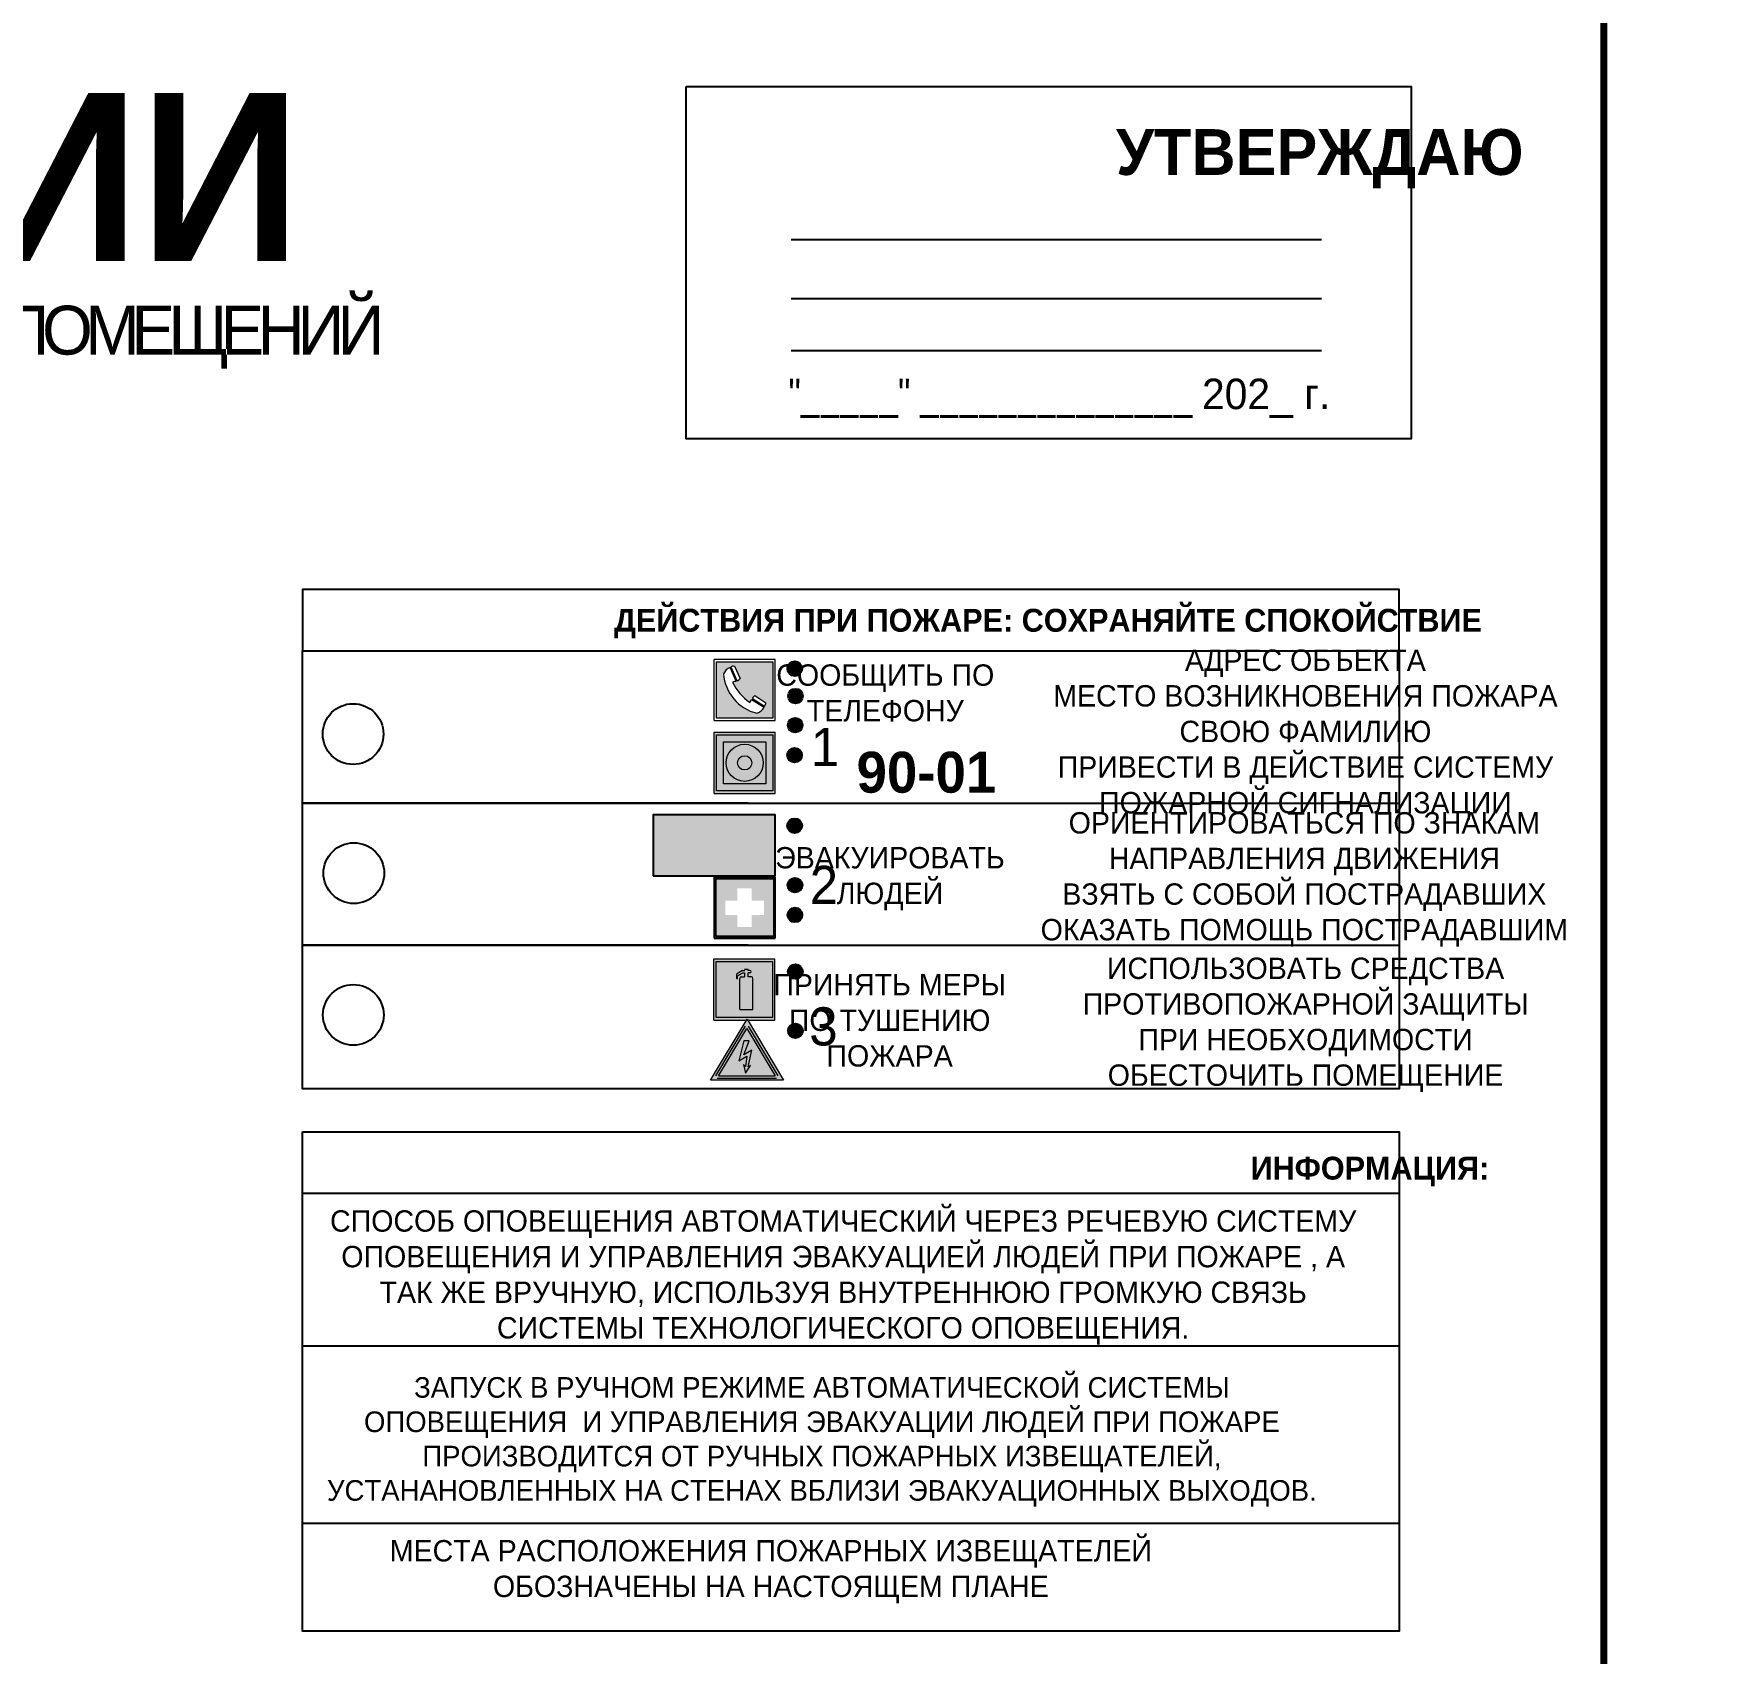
# Model space of a CAD drawing. Header units: millimetres. Extents: x 13114 to 67229, y 22859 to 38520.
# Drawn here: x 22277.7 to 22498.3, y 30671.8 to 30884.1 of the extents above; entities that cross this region are included whole.
import ezdxf

# ---------------------------------------------------------------- set-up
doc = ezdxf.new("R2010")
doc.units = ezdxf.units.MM
doc.styles.add('обычный', font='arial.ttf')

# ---------------------------------------------------------------- blocks, each defined once
blk = doc.blocks.new('A$C3E6D3DDE')
at = {"lineweight": 5}
h = blk.add_hatch(color=40, dxfattribs=at)
h.paths.add_polyline_path([(24.1, 1.45), (16.46, -11.35), (31.74, -11.35)])
h.paths.add_polyline_path([(24.09, -0.46), (30.03, -10.41), (18.14, -10.41)], flags=16)
h.paths.add_polyline_path([(24.54, -3.08), (23.41, -6.02), (25.13, -5.01), (24.33, -8.5), (24.82, -8.27), (23.79, -9.86), (23.4, -8.04), (23.8, -8.43), (24.04, -6.29), (22.39, -7.25), (23.44, -3.08)], flags=0)
h = blk.add_hatch(color=256, dxfattribs=at)
h.paths.add_polyline_path([(24.37, 0.03, 0.567511), (23.82, 0.03), (17.59, -10.4, 0.582454), (17.86, -10.88), (30.32, -10.88, 0.582149), (30.6, -10.4)])
h.paths.add_polyline_path([(24.09, -0.46), (18.14, -10.41), (30.03, -10.41)], flags=16)
h.paths.add_polyline_path([(24.54, -3.08), (23.41, -6.02), (25.13, -5.01), (24.33, -8.5), (24.82, -8.27), (23.79, -9.86), (23.4, -8.04), (23.8, -8.43), (24.04, -6.29), (22.39, -7.25), (23.44, -3.08)], flags=0)
h = blk.add_hatch(color=40, dxfattribs=at)
h.paths.add_polyline_path([(24.09, -0.46), (18.14, -10.41), (30.03, -10.41)])
h.paths.add_polyline_path([(24.82, -8.27), (23.79, -9.86), (23.4, -8.04), (23.8, -8.43), (24.04, -6.29), (22.39, -7.25), (23.44, -3.08), (24.54, -3.08), (23.41, -6.02), (25.13, -5.01), (24.33, -8.5)], flags=16)
at = {"color": 40, "lineweight": 5}
for p, q in [((16.46, -11.35), (24.1, 1.45)), ((24.1, 1.45), (31.74, -11.35))]:
    blk.add_line(p, q, dxfattribs=at)
at = {"lineweight": 5}
for p, q in [((17.59, -10.4), (23.82, 0.03)), ((24.37, 0.03), (30.6, -10.4)), ((18.14, -10.41), (24.09, -0.46)), ((23.44, -3.08), (22.39, -7.25)), ((23.41, -6.02), (24.54, -3.08)), ((24.54, -3.08), (23.44, -3.08)), ((24.09, -0.46), (30.03, -10.41)), ((22.39, -7.25), (24.04, -6.29)), ((25.13, -5.01), (23.41, -6.02)), ((24.04, -6.29), (23.8, -8.43)), ((24.33, -8.5), (25.13, -5.01)), ((18.14, -10.41), (30.03, -10.41)), ((23.8, -8.43), (23.4, -8.04)), ((23.4, -8.04), (23.79, -9.86)), ((23.79, -9.86), (24.82, -8.27)), ((24.82, -8.27), (24.33, -8.5)), ((17.86, -10.88), (30.32, -10.88))]:
    blk.add_line(p, q, dxfattribs=at)
at = {"color": 50, "lineweight": 5}
blk.add_line((31.74, -11.35), (16.46, -11.35), dxfattribs=at)
blk = doc.blocks.new('A$C456E1F9C')
at = {"lineweight": 5}
h = blk.add_hatch(color=242, dxfattribs=at)
h.paths.add_polyline_path([(0.51, -1.47), (0.51, -13.26), (12.29, -13.26), (12.29, -1.47)])
h.paths.add_polyline_path([(5.42, -4.95, -0.254479), (4.78, -5.4), (3.52, -2.53, -0.209735), (4.23, -2.4)], flags=16)
h.paths.add_polyline_path([(8.53, -8.6), (10.87, -10.17), (10.54, -10.76), (8.03, -9.13, -0.192251)], flags=16)
h.paths.add_polyline_path([(4.61, -5.49, 0.005518), (3.87, -5.72, 0.128647), (7.49, -10.01, 0.00809), (7.83, -9.33), (10.47, -10.97, -0.16736), (8.99, -12.25, -0.327862), (1.95, -3.95, -0.166952), (3.36, -2.62)], flags=16)
at = {"color": 242, "lineweight": 5}
for p, q in [((0, -13.77), (0, -0.97)), ((12.8, -0.97), (0, -0.97)), ((4.61, -5.49), (3.36, -2.62)), ((3.52, -2.53), (4.78, -5.4)), ((4.23, -2.4), (5.42, -4.95)), ((12.8, -13.77), (12.8, -0.97)), ((7.83, -9.33), (10.47, -10.97)), ((8.03, -9.13), (10.54, -10.76)), ((10.81, -10.12), (8.53, -8.6)), ((10.54, -10.76), (10.8, -10.3)), ((10.8, -10.3), (10.81, -10.12)), ((0, -13.77), (12.8, -13.77))]:
    blk.add_line(p, q, dxfattribs=at)
blk.add_lwpolyline([(0.51, -1.47), (12.29, -1.47), (12.29, -13.26), (0.51, -13.26)], close=True, dxfattribs=at)
for centre, radius, start, end in [((4.59, -5.34), 2.99, 114.2845, 152.1974), ((4.02, -3.27), 0.891, 76.3284, 123.7092), ((11.12, -3.31), 9.19, 183.9915, 256.6009), ((14.98, -39.1), 35.17, 107.1487, 108.4135), ((13.86, -0.94), 11.08, 205.5536, 234.8762), ((4.68, -4.59), 0.824, 276.9621, 334.0723), ((-13.31, 0.8), 23.44, 332.5487, 334.4027), ((8.94, -9.5), 0.989, 114.4092, 157.9388), ((7.87, -9.46), 3, 291.9291, 329.9329)]:
    blk.add_arc(centre, radius, start, end, dxfattribs=at)
blk = doc.blocks.new('A$C54414219')
at = {"true_color": 0xffffff}
h = blk.add_hatch(color=7, dxfattribs=at)
h.paths.add_polyline_path([(2.39, -9.45), (2.39, -18.3), (11.23, -18.3), (11.23, -9.45)], flags=0)
h.paths.add_polyline_path([(10.71, -13.87, -1), (2.92, -13.87, -1)], flags=0)
h.paths.add_polyline_path([(8.3, -13.87, -1), (5.33, -13.87, -1)], flags=0)
h.paths.add_polyline_path([(0.41, -7.47), (0.41, -20.27), (13.21, -20.27), (13.21, -7.47)])
h.paths.add_polyline_path([(0.92, -19.77), (12.71, -19.77), (12.71, -7.98), (0.92, -7.98)], flags=16)
h.paths.add_polyline_path([(11.23, -9.45), (11.23, -18.3), (2.39, -18.3), (2.39, -9.45)], flags=0)
at = {"lineweight": 5}
h = blk.add_hatch(color=242, dxfattribs=at)
h.paths.add_polyline_path([(12.71, -7.98), (0.92, -7.98), (0.92, -19.77), (12.71, -19.77)])
h.paths.add_polyline_path([(11.23, -18.3), (2.39, -18.3), (2.39, -9.45), (11.23, -9.45)], flags=16)
h.paths.add_polyline_path([(10.71, -13.87, -1), (2.92, -13.87, -1)], flags=0)
h.paths.add_polyline_path([(8.3, -13.87, -1), (5.33, -13.87, -1)], flags=0)
at = {"true_color": 0xffffff}
h = blk.add_hatch(color=7, dxfattribs=at)
h.paths.add_polyline_path([(2.39, -9.45), (2.39, -18.3), (11.23, -18.3), (11.23, -9.45)])
h.paths.add_polyline_path([(10.71, -13.87, -1), (2.92, -13.87, -1)], flags=16)
h.paths.add_polyline_path([(8.3, -13.87, -1), (5.33, -13.87, -1)], flags=0)
at = {"lineweight": 5}
h = blk.add_hatch(color=242, dxfattribs=at)
h.paths.add_polyline_path([(2.92, -13.87, 1), (10.71, -13.87, 1)])
h.paths.add_polyline_path([(8.3, -13.87, -1), (5.33, -13.87, -1)], flags=16)
at = {"color": 242, "lineweight": 5}
for p, q in [((0.41, -20.27), (0.41, -7.47)), ((0.41, -7.47), (13.21, -7.47)), ((0.41, -7.47), (13.21, -7.47)), ((13.21, -20.27), (13.21, -7.47)), ((0.41, -20.27), (13.21, -20.27))]:
    blk.add_line(p, q, dxfattribs=at)
for points in [[(0.92, -7.98), (12.71, -7.98), (12.71, -19.77), (0.92, -19.77)], [(2.39, -9.45), (11.23, -9.45), (11.23, -18.3), (2.39, -18.3)]]:
    blk.add_lwpolyline(points, close=True, dxfattribs=at)
for radius in [3.89, 1.49]:
    blk.add_circle((6.81, -13.87), radius, dxfattribs=at)
blk = doc.blocks.new('A$C32E8229D')
at = {"true_color": 0xffffff}
blk.add_hatch(color=7, dxfattribs=at).paths.add_polyline_path([(0, 0), (0, -8), (16, -8), (16, 0)])
h = blk.add_hatch(color=126)
h.paths.add_polyline_path([(0.2, -0.2), (15.8, -0.2), (15.8, -7.8), (0.2, -7.8)])
h.paths.add_polyline_path([(13.49, -2.05), (12.08, -2.05), (11.37, -2.63, 0.162397), (11.29, -2.84), (11.29, -3.63), (10.35, -3.63), (10.35, -4.05), (11.68, -4.05), (11.68, -3.48), (12.26, -4.28), (11.29, -5.1), (11.29, -6.78), (11.85, -6.78), (11.85, -5.44), (12.8, -4.64), (12.8, -5.94), (14.46, -5.94), (14.46, -5.39), (13.45, -5.39), (13.45, -3.97), (12.46, -2.59), (13.15, -2.59), (13.69, -3.34), (14.18, -3)], flags=16)
h.paths.add_polyline_path([(10.74, -1.82, 1), (11.8, -1.82, 1)], flags=16)
h.paths.add_polyline_path([(9.39, -3.59), (5.99, -3.59), (6.56, -3.03), (5.91, -3.03), (5.1, -3.83), (5.91, -4.64), (6.56, -4.64), (5.99, -4.09), (9.39, -4.09)], flags=16)
h.paths.add_polyline_path([(4.29, -1.08), (1.72, -1.08), (1.72, -6.6), (4.29, -6.6)], flags=16)
at = {"color": 126}
blk.add_lwpolyline([(16, -8), (0, -8), (0, 0), (16, 0)], close=True, dxfattribs=at)
blk = doc.blocks.new('A$C18900ED3')
h = blk.add_hatch(color=126)
h.paths.add_polyline_path([(-0.18, -0.18), (-7.02, -0.18), (-7.02, -7.02), (-0.18, -7.02)])
h.paths.add_polyline_path([(-5.89, -4.46), (-5.89, -2.77), (-4.46, -2.77), (-4.46, -1.31), (-2.77, -1.31), (-2.77, -2.77), (-1.33, -2.77), (-1.33, -4.46), (-2.77, -4.46), (-2.77, -5.89), (-4.46, -5.89), (-4.46, -4.46)], flags=16)
at = {"color": 126}
for p, q in [((-7.2, 0), (-7.2, -7.2)), ((0, 0), (-7.2, 0)), ((0, -7.2), (0, 0)), ((-7.02, -7.02), (-7.02, -0.18)), ((-7.02, -0.18), (-0.18, -0.18)), ((-0.18, -0.18), (-0.18, -7.02)), ((-7.2, -7.2), (0, -7.2)), ((-0.18, -7.02), (-7.02, -7.02))]:
    blk.add_line(p, q, dxfattribs=at)
blk = doc.blocks.new('A$C3AD82952')
at = {"true_color": 0xf5f5ff}
h = blk.add_hatch(color=7, dxfattribs=at)
h.dxf.hatch_style = 1
h.paths.add_polyline_path([(8.21, 8.73, 0.414214), (7.89, 9.05), (7.22, 9.05), (7.22, 9.92), (7.59, 9.92, 1), (7.57, 10.36), (7.22, 10.36), (7.22, 10.6), (6.43, 10.6), (6.43, 10.36), (6.01, 10.36), (4.74, 9.59), (4.74, 8.69), (4.98, 8.73), (4.98, 9.26), (6.12, 9.91), (6.43, 9.91), (6.43, 9.05), (5.76, 9.05, 0.414214), (5.44, 8.73), (5.44, 2.2), (8.21, 2.2)], flags=0)
h.paths.add_polyline_path([(12.8, 12.8), (0, 12.8), (0, 0), (12.8, 0)])
h.paths.add_polyline_path([(0.51, 12.29), (12.29, 12.29), (12.29, 0.51), (0.51, 0.51)], flags=16)
h.paths.add_polyline_path([(4.74, 9.59), (6.01, 10.36), (6.43, 10.36), (6.43, 10.6), (7.22, 10.6), (7.22, 10.36), (7.59, 10.36, -0.94586), (7.59, 9.92), (7.22, 9.92), (7.22, 9.05), (7.89, 9.05, -0.414214), (8.21, 8.73), (8.21, 2.2), (5.44, 2.2), (5.44, 8.73, -0.414214), (5.76, 9.05), (6.43, 9.05), (6.43, 9.91), (6.12, 9.91), (4.98, 9.26), (4.98, 8.73), (4.74, 8.69)], flags=0)
h = blk.add_hatch(color=242)
h.dxf.hatch_style = 1
h.paths.add_polyline_path([(12.29, 12.29), (0.51, 12.29), (0.51, 0.51), (12.29, 0.51)])
h.paths.add_polyline_path([(4.74, 8.69), (4.74, 9.59), (6.01, 10.36), (6.43, 10.36), (6.43, 10.6), (7.22, 10.6), (7.22, 10.36), (7.59, 10.36, -0.94586), (7.59, 9.92), (7.22, 9.92), (7.22, 9.05), (7.89, 9.05, -0.414214), (8.21, 8.73), (8.21, 2.2), (5.44, 2.2), (5.44, 8.73, -0.414214), (5.76, 9.05), (6.43, 9.05), (6.43, 9.91), (6.12, 9.91), (4.98, 9.26), (4.98, 8.73)], flags=16)
h = blk.add_hatch(color=7, dxfattribs=at)
h.dxf.hatch_style = 1
h.paths.add_polyline_path([(8.21, 8.73, 0.414214), (7.89, 9.05), (7.22, 9.05), (7.22, 9.92), (7.59, 9.92, 1), (7.57, 10.36), (7.22, 10.36), (7.22, 10.6), (6.43, 10.6), (6.43, 10.36), (6.01, 10.36), (4.74, 9.59), (4.74, 8.69), (4.98, 8.73), (4.98, 9.26), (6.12, 9.91), (6.43, 9.91), (6.43, 9.05), (5.76, 9.05, 0.414214), (5.44, 8.73), (5.44, 2.2), (8.21, 2.2)])
at = {"color": 242, "lineweight": 5}
for p, q in [((0, 0), (0, 12.8)), ((0, 12.8), (12.8, 12.8)), ((7.22, 10.6), (6.43, 10.6)), ((6.43, 10.6), (6.43, 10.36)), ((7.22, 10.36), (7.22, 10.6)), ((12.8, 0), (12.8, 12.8)), ((6.01, 10.36), (4.74, 9.59)), ((4.74, 9.59), (4.74, 8.69)), ((4.74, 8.69), (4.98, 8.73)), ((4.98, 9.26), (6.12, 9.91)), ((4.98, 8.73), (4.98, 9.26)), ((5.44, 2.2), (5.44, 8.73)), ((5.76, 9.05), (6.43, 9.05)), ((6.01, 10.36), (6.43, 10.36)), ((6.12, 9.91), (6.43, 9.91)), ((6.43, 9.91), (6.43, 9.05)), ((7.59, 10.36), (7.22, 10.36)), ((7.22, 9.05), (7.22, 9.92)), ((7.59, 9.92), (7.22, 9.92)), ((7.89, 9.05), (7.22, 9.05)), ((8.21, 2.2), (8.21, 8.73)), ((0, 0), (12.8, 0)), ((5.44, 2.2), (8.21, 2.2))]:
    blk.add_line(p, q, dxfattribs=at)
blk.add_lwpolyline([(0.51, 12.29), (12.29, 12.29), (12.29, 0.51), (0.51, 0.51)], close=True, dxfattribs=at)
for centre, radius, start, end in [((5.76, 8.73), 0.32, 90, 180), ((7.58, 10.14), 0.223, 273.1875, 86.8125), ((7.89, 8.73), 0.32, 0, 90)]:
    blk.add_arc(centre, radius, start, end, dxfattribs=at)

msp = doc.modelspace()

# ---------------------------------------------------------------- hatches: boundary and pattern name
at = {"lineweight": 0}
h = msp.add_hatch(color=256, dxfattribs=at)
h.dxf.hatch_style = 1
h.paths.add_polyline_path([(22376.49, 30800.88, 1), (22378.42, 30800.88, 1)])
h = msp.add_hatch(color=256, dxfattribs=at)
h.dxf.hatch_style = 1
h.paths.add_polyline_path([(22376.59, 30797.29, 1), (22378.53, 30797.29, 1)])
h = msp.add_hatch(color=256, dxfattribs=at)
h.dxf.hatch_style = 1
h.paths.add_polyline_path([(22376.56, 30793.48, 1), (22378.49, 30793.48, 1)])
h = msp.add_hatch(color=256, dxfattribs=at)
h.dxf.hatch_style = 1
h.paths.add_polyline_path([(22376.47, 30789.55, 1), (22378.41, 30789.55, 1)])
h = msp.add_hatch(color=256, dxfattribs=at)
h.dxf.hatch_style = 1
h.paths.add_polyline_path([(22376.49, 30780.29, 1), (22378.42, 30780.29, 1)])
h = msp.add_hatch(color=256, dxfattribs=at)
h.dxf.hatch_style = 1
h.paths.add_polyline_path([(22376.53, 30772.51, 1), (22378.46, 30772.51, 1)])
h = msp.add_hatch(color=256, dxfattribs=at)
h.dxf.hatch_style = 1
h.paths.add_polyline_path([(22376.52, 30768.6, 1), (22378.45, 30768.6, 1)])
h = msp.add_hatch(color=256, dxfattribs=at)
h.dxf.hatch_style = 1
h.paths.add_polyline_path([(22376.58, 30761.18, 1), (22378.51, 30761.18, 1)])
h = msp.add_hatch(color=256, dxfattribs=at)
h.dxf.hatch_style = 1
h.paths.add_polyline_path([(22376.58, 30753.41, 1), (22378.51, 30753.41, 1)])

# ---------------------------------------------------------------- linework, layer by layer
at = {"color": 1, "lineweight": 100}
for points in [[(21883.53, 30897.37), (22483.53, 30897.37), (22483.53, 30502.37), (21883.53, 30502.37)], [(22483.53, 30897.37), (23083.53, 30897.37), (23083.53, 30502.37), (22483.53, 30502.37)]]:
    msp.add_lwpolyline(points, close=True, dxfattribs=at)
for points in [[(22363.25, 30877.2), (22458.25, 30877.2), (22458.25, 30830.99), (22363.25, 30830.99)], [(22312.95, 30803.23), (22456.71, 30803.23), (22456.71, 30811.28), (22312.95, 30811.28)], [(22312.95, 30803.23), (22456.71, 30803.23), (22456.71, 30745.83), (22312.95, 30745.83)]]:
    msp.add_lwpolyline(points, close=True)
for points in [[(22377, 30857.15), (22446.53, 30857.15)], [(22377, 30849.39), (22446.53, 30849.39)], [(22377, 30842.6), (22446.53, 30842.6)], [(22371.36, 30783.24), (22312.95, 30783.24), (22456.71, 30783.24)], [(22371.36, 30764.66), (22312.95, 30764.66), (22456.71, 30764.66)]]:
    msp.add_lwpolyline(points)
at = {"color": 0}
msp.add_lwpolyline([(22312.95, 30740.17), (22456.71, 30740.17), (22456.71, 30674.72), (22312.95, 30674.72)], close=True, dxfattribs=at)
for points in [[(22312.95, 30732.12), (22456.71, 30732.12)], [(22312.95, 30712.12), (22456.71, 30712.12)], [(22312.95, 30688.88), (22456.71, 30688.88)]]:
    msp.add_lwpolyline(points, dxfattribs=at)
for centre, radius in [((22377.46, 30800.88), 0.966), ((22319.57, 30792.31), 3.98), ((22377.56, 30797.29), 0.966), ((22377.52, 30793.48), 0.966), ((22377.44, 30789.55), 0.966), ((22377.45, 30780.29), 0.966), ((22319.67, 30774.08), 3.98), ((22377.49, 30772.51), 0.966), ((22377.48, 30768.6), 0.966), ((22377.54, 30761.18), 0.966), ((22319.6, 30755.5), 3.98), ((22377.55, 30753.41), 0.966)]:
    msp.add_circle(centre, radius)

# ---------------------------------------------------------------- block references
for name, p, xscale, yscale, zscale in [('A$C456E1F9C', (22366.9, 30802.69), 0.625, 0.625, 0.625), ('A$C54414219', (22366.64, 30797.21), 0.625, 0.625, 0.625), ('A$C18900ED3', (22374.9, 30773.56), 1.111111111007631, 1.111111111007631, 1.111111111007631), ('A$C3AD82952', (22366.85, 30754.83), 0.625, 0.625, 0.625), ('A$C3E6D3DDE', (22356.14, 30754.02), 0.625, 0.625, 0.625)]:
    msp.add_blockref(name, p, dxfattribs=dict(xscale=xscale, yscale=yscale, zscale=zscale))
at = {"xscale": -1}
msp.add_blockref('A$C32E8229D', (22374.9, 30781.71), dxfattribs=at)

# ---------------------------------------------------------------- texts
at = {"lineweight": 0, "style": 'обычный'}
for s, insert, char_height, width, attachment_point in [('{\\fProxima Nova Rg|b1|i0|c204|p2;ПЛАН ЭВАКУАЦИИ}', (22035.58, 30876.33), 22, 493.8901, 1), ('\\pi-18,l18,t18;{\\fProxima Nova Rg|b1|i0|c204|p2;УТВЕРЖДАЮ\\H1.1997x; }', (22446.28, 30867.73), 6, 126.6484, 5), ('{\\fArial Narrow|b0|i0|c204|p34;"_____" ______________ \\fProxima Nova Rg|b0|i0|c204|p2;202_ г. }', (22412.15, 30836.32), 4, 78.6503, 5), ('{\\fProxima Nova Rg|b1|i0|c204|p2;ДЕЙСТВИЯ ПРИ ПОЖАРЕ: СОХРАНЯЙТЕ СПОКОЙСТВИЕ\\H1.6644x; }', (22410.66, 30806.79), 3, 175.1736, 5), ('\\pi-8.4,l8.4,t8.4;{\\fProxima Nova Rg|b0|i0|c204|p2;АДРЕС ОБЪЕКТА\\PМЕСТО ВОЗНИКНОВЕНИЯ ПОЖАРА \\PСВОЮ ФАМИЛИЮ\\PПРИВЕСТИ В ДЕЙСТВИЕ СИСТЕМУ \\PПОЖАРНОЙ СИГНАЛИЗАЦИИ}', (22444.4, 30792.25), 2.8, 126.6484, 5), ('{\\fProxima Nova Rg|b0|i0|c204|p2;СООБЩИТЬ ПО \\PТЕЛЕФОНУ}', (22389.33, 30797.69), 2.8, 126.6484, 5), ('{\\fProxima Nova Rg|b0|i0|c204|p2;1\\H1.1667x; }', (22381.43, 30790.62), 5, 126.6484, 5), ('{\\fProxima Nova Rg|b1|i0|c204|p2;\\H1.0714x;90-01\\fProxima Nova Rg|b0|i0|c204|p2;\\H0.93331x; \\H1.3449x; }', (22394.72, 30787.27), 5, 126.6484, 5), ('\\pi-8.4,l8.4,t8.4;{\\fProxima Nova Rg|b0|i0|c204|p2;ОРИЕНТИРОВАТЬСЯ ПО ЗНАКАМ \\PНАПРАВЛЕНИЯ ДВИЖЕНИЯ\\PВЗЯТЬ С СОБОЙ ПОСТРАДАВШИХ\\PОКАЗАТЬ ПОМОЩЬ ПОСТРАДАВШИМ}', (22444.26, 30773.27), 2.8, 126.6484, 5), ('{\\fProxima Nova Rg|b0|i0|c204|p2;ЭВАКУИРОВАТЬ \\PЛЮДЕЙ}', (22389.94, 30773.36), 2.8, 126.6484, 5), ('{\\fProxima Nova Rg|b0|i0|c204|p2;2\\H1.1967x; }', (22381.28, 30772.54), 5, 126.6484, 5), ('\\pi-8.4,l8.4,t8.4;{\\fProxima Nova Rg|b0|i0|c204|p2;ИСПОЛЬЗОВАТЬ СРЕДСТВА \\PПРОТИВОПОЖАРНОЙ ЗАЩИТЫ \\PПРИ НЕОБХОДИМОСТИ \\PОБЕСТОЧИТЬ ПОМЕЩЕНИЕ}', (22444.42, 30754.2), 2.8, 126.6484, 5), ('{\\fProxima Nova Rg|b0|i0|c204|p2;ПРИНЯТЬ МЕРЫ \\PПО ТУШЕНИЮ \\PПОЖАРА}', (22389.9, 30754.78), 2.8, 126.6484, 5), ('{\\fProxima Nova Rg|b0|i0|c204|p2;3\\H1.1967x; }', (22381.22, 30753.96), 5, 126.6484, 5), ('{\\fProxima Nova Rg|b1|i0|c204|p2;ИНФОРМАЦИЯ:\\H1.1997x; }', (22452.85, 30734.98), 3, 175.1736, 5), ('{\\fProxima Nova Rg|b0|i0|c204|p2;СПОСОБ ОПОВЕЩЕНИЯ АВТОМАТИЧЕСКИЙ ЧЕРЕЗ РЕЧЕВУЮ СИСТЕМУ ОПОВЕЩЕНИЯ И УПРАВЛЕНИЯ ЭВАКУАЦИЕЙ ЛЮДЕЙ ПРИ ПОЖАРЕ , А ТАК ЖЕ ВРУЧНУЮ, ИСПОЛЬЗУЯ ВНУТРЕННЮЮ ГРОМКУЮ СВЯЗЬ СИСТЕМЫ ТЕХНОЛОГИЧЕСКОГО ОПОВЕЩЕНИЯ.}', (22383.81, 30721.08), 2.8, 137.0334, 5), ('{\\fProxima Nova Rg|b0|i0|c204|p2;\\P\\pt8.1;ЗАПУСК В РУЧНОМ РЕЖИМЕ АВТОМАТИЧЕСКОЙ СИСТЕМЫ ОПОВЕЩЕНИЯ  И УПРАВЛЕНИЯ ЭВАКУАЦИИ ЛЮДЕЙ ПРИ ПОЖАРЕ ПРОИЗВОДИТСЯ ОТ РУЧНЫХ ПОЖАРНЫХ ИЗВЕЩАТЕЛЕЙ, УСТАНАНОВЛЕННЫХ НА СТЕНАХ ВБЛИЗИ ЭВАКУАЦИОННЫХ ВЫХОДОВ. }', (22381.02, 30701.78), 2.7, 131.4512, 5), ('\\pt8.4;{\\fProxima Nova Rg|b0|i0|c204|p2;\\PМЕСТА РАСПОЛОЖЕНИЯ ПОЖАРНЫХ ИЗВЕЩАТЕЛЕЙ ОБОЗНАЧЕНЫ НА НАСТОЯЩЕМ ПЛАНЕ}', (22374.33, 30684.86), 2.8, 118.5618, 5)]:
    msp.add_mtext(s, dxfattribs=dict(at, insert=insert, char_height=char_height, width=width, attachment_point=attachment_point))
at = {"color": 0, "lineweight": 0, "insert": (22185.28, 30848.63), "char_height": 8, "width": 449.2158, "attachment_point": 5, "style": 'обычный'}
msp.add_mtext('{\\fArial Black|b1|i0|c204|p34;\\H2x;\\T0.85;  \\fArial Narrow|b0|i0|c204|p34;\\H0.8x;\\W0.9;\\P\\fProxima Nova Rg|b0|i0|c204|p2;\\H0.5x;\\W1;\\C256;ПРИ ПОЖАРЕ  ИЛИ ДРУГИХ ЧРЕЗВЫЧАЙНЫХ СИТУАЦИЯХ  ИЗ ПОМЕЩЕНИЙ \\fProxima Nova Rg|b1|i0|c204|p2;\\H1.25x;\\PХМЦ: ГМО-1 отм. +6,15; 8,50}', dxfattribs=at)

doc.saveas('drawing.dxf')
